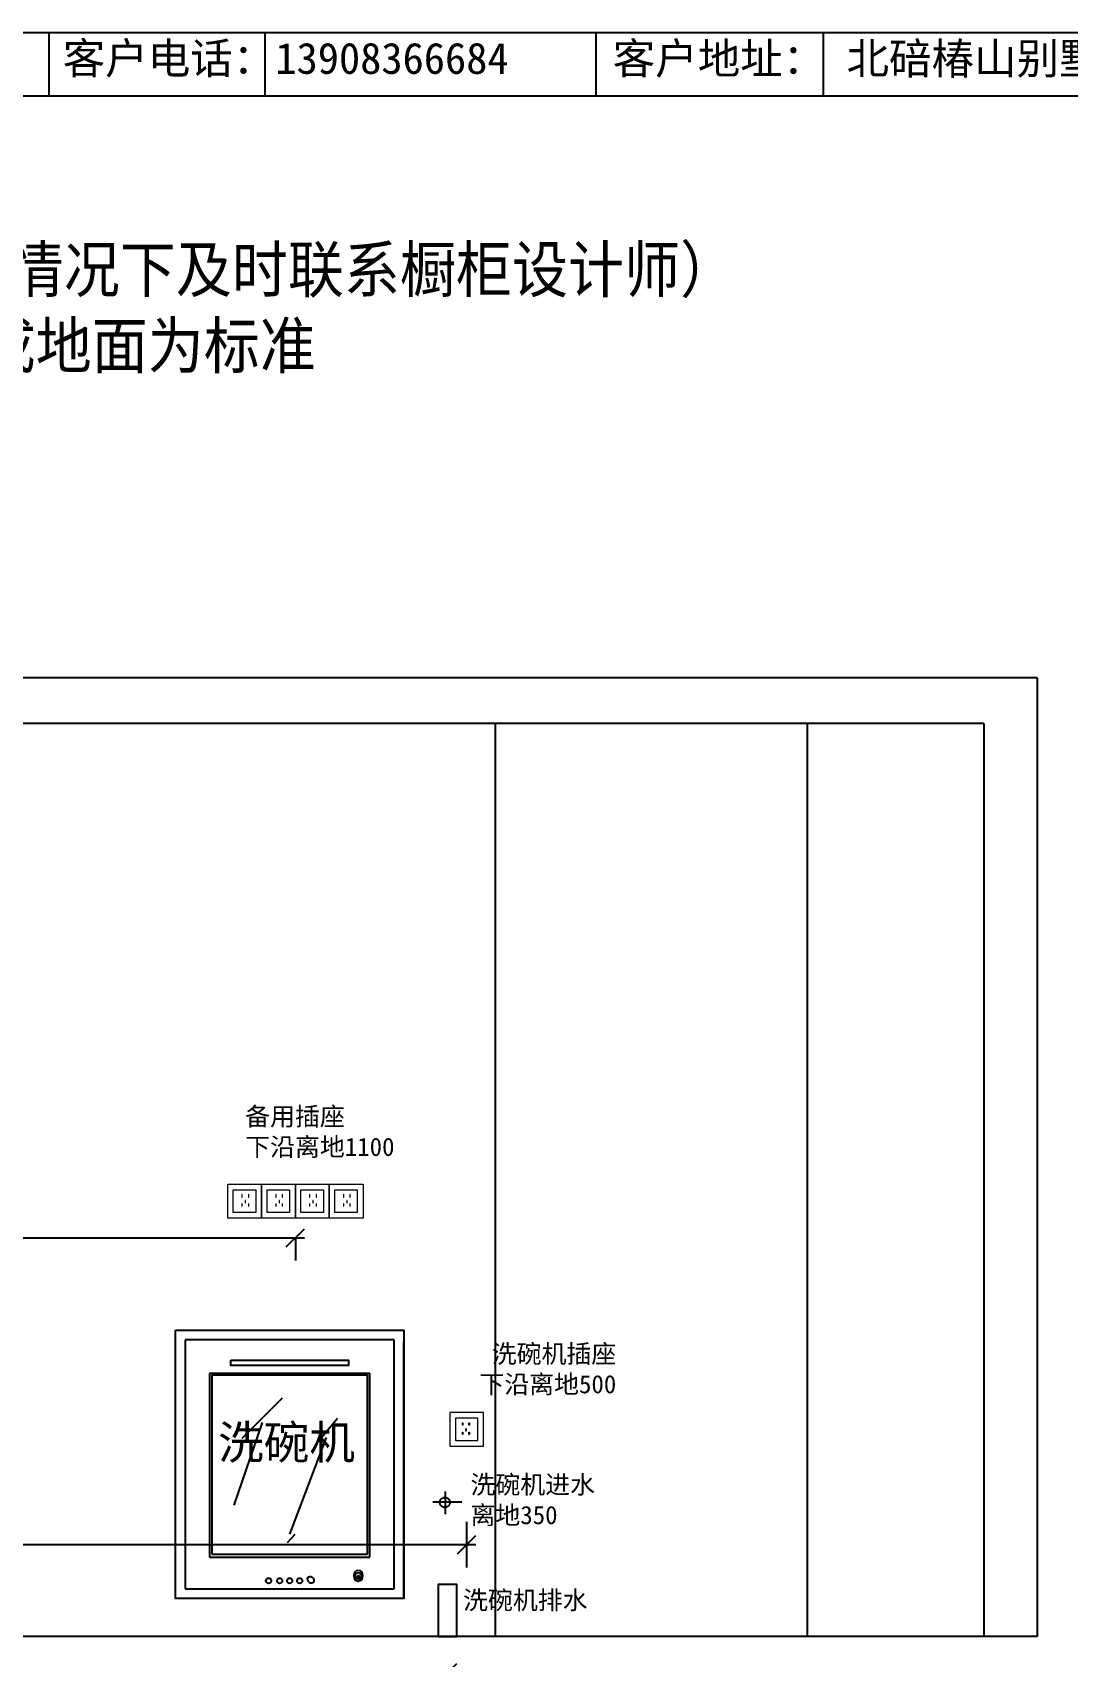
# Model space of a CAD drawing. Header units: millimetres. Extents: x -497855 to 324262, y -590254 to -173602.
# Drawn here: x -485196 to -482473, y -587994 to -583722 of the extents above; entities that cross this region are included whole.
import ezdxf

# ---------------------------------------------------------------- set-up
doc = ezdxf.new("R2010")
doc.units = ezdxf.units.MM
doc.header["$PDMODE"] = 3
doc.linetypes.add('DASH', pattern=[0.35, 0.25, -0.1])
doc.layers.add('HL_000 图签', color=7, linetype='Continuous')
doc.layers.add('水电图层', color=4, linetype='Continuous')
doc.styles.add('HL_黑体', font='simhei.ttf')
doc.styles.get("Standard").update_dxf_attribs({"font": 'txt', "bigfont": 'gbcbig.shx'})
doc.styles.add('宋体', font='', dxfattribs={"width": 0.9})
doc.styles.add('数、文', font='', dxfattribs={"width": 0.8})
doc.styles.get('宋体').set_extended_font_data('SimSun')
doc.styles.get('数、文').set_extended_font_data('SimSun')
doc.dimstyles.new('60', dxfattribs={"dimscale": 60, "dimtxt": 1, "dimasz": 0.8, "dimexe": 1, "dimexo": 3, "dimgap": 0.3, "dimtad": 1, "dimdec": 0, "dimtxsty": '数、文', "dimblk": 'OBLIQUE', "dimcen": 0.3, "dimdle": 0.4, "dimclrd": 8, "dimclre": 8, "dimclrt": 1, "dimadec": 0, "dimazin": 0, "dimtfac": 1, "dimtdec": 0, "dimtix": 1, "dimtofl": 0, "dimtmove": 1, "dimatfit": 3, "dimldrblk": 'DOT', "dimfxl": 1, "dimfxlon": 1, "dimtolj": 1, "dimarcsym": 0})

# ---------------------------------------------------------------- blocks, each defined once
blk = doc.blocks.new('rtbg')
at = {"color": 253}
for p, q in [((-467648.4, -515681.1), (-468198.4, -515681.1)), ((-468198.4, -515681.1), (-468198.4, -516336.1)), ((-467648.4, -516336.1), (-467648.4, -515681.1)), ((-467743, -516299.1), (-467743, -516302.8)), ((-468198.4, -516336.1), (-467648.4, -516336.1))]:
    blk.add_line(p, q, dxfattribs=at)
at = {"color": 251}
for p, q in [((-467712.4, -515769.9), (-468134.4, -515769.9)), ((-468134.4, -515769.9), (-468134.4, -516252.3)), ((-468128.3, -515773.9), (-468128.3, -516244.6)), ((-467718.5, -515773.9), (-468128.3, -515773.9)), ((-467718.5, -516244.6), (-467718.5, -515773.9)), ((-467712.4, -516252.3), (-467712.4, -515769.9)), ((-468048.7, -515939.8), (-467942.3, -515833.5)), ((-468069.4, -516115.9), (-467994.7, -515898.5)), ((-467853.4, -515954.1), (-467797.9, -515887.4)), ((-467923.3, -516192.1), (-467826.4, -515938.2)), ((-467929.6, -516214.3), (-467909, -516192.1)), ((-468134.4, -516252.3), (-467712.4, -516252.3)), ((-468128.3, -516244.6), (-467718.5, -516244.6))]:
    blk.add_line(p, q, dxfattribs=at)
at = {"color": 252}
for points in [[(-468223.4, -515656.1), (-467623.4, -515656.1), (-467623.4, -516361.1), (-468223.4, -516361.1)], [(-468078.3, -515734.7), (-467768.5, -515734.7), (-467768.5, -515748.5), (-468078.3, -515748.5)]]:
    blk.add_lwpolyline(points, close=True, dxfattribs=at)
at = {"color": 253}
for centre, radius in [((-467979, -516314.4), 6.92), ((-467949.9, -516314.4), 6.92), ((-467923.6, -516314.4), 6.92), ((-467897.2, -516314.4), 6.92), ((-467743.1, -516301.7), 8.6)]:
    blk.add_circle(centre, radius, dxfattribs=at)
blk.add_arc((-467743, -516302.6), 3.57, 154.668, 25.332, dxfattribs=at)
for centre, major_axis, ratio in [((-467868.1, -516312), (5.71, -7.83), 0.786648), ((-467743.1, -516301.4), (0, 14.7), 0.769378)]:
    blk.add_ellipse(centre, major_axis=major_axis, ratio=ratio, dxfattribs=at)
at = {"color": 254, "insert": (-468111.8, -515906.6), "char_height": 88, "width": 3425.079, "attachment_point": 1}
blk.add_mtext('{\\fSimSun|b0|i0|c134|p2;洗碗机}', dxfattribs=at)
blk = doc.blocks.new('gg5')
at = {"color": 20, "lineweight": 13}
for points in [[(335080.5, -219540.4), (335169.5, -219540.4), (335169.5, -219451.4), (335080.5, -219451.4)], [(335095.9, -219525.4), (335154.9, -219525.4), (335154.9, -219466.4), (335095.9, -219466.4)], [(335114.2, -219478.7), (335115.2, -219478.7), (335115.2, -219485.2), (335114.2, -219485.2)], [(335114.2, -219502.9), (335115.2, -219502.9), (335115.2, -219509.4), (335114.2, -219509.4)], [(335122.6, -219493.9), (335123.6, -219493.9), (335123.6, -219500.3), (335122.6, -219500.3)], [(335131.3, -219478.7), (335132.3, -219478.7), (335132.3, -219485.2), (335131.3, -219485.2)], [(335131.3, -219502.9), (335132.3, -219502.9), (335132.3, -219509.4), (335131.3, -219509.4)]]:
    blk.add_lwpolyline(points, close=True, dxfattribs=at)
blk = doc.blocks.new('_Oblique')
at = {"color": 0, "linetype": 'ByBlock', "lineweight": -2}
blk.add_line((-0.5, -0.5), (0.5, 0.5), dxfattribs=at)
blk = doc.blocks.new('*D463')
at = {"layer": 'Defpoints', "color": 0}
for p in [(-484505.2, -586838.4), (-484505.2, -586890.3), (-487055.2, -587116.4)]:
    blk.add_point(p, dxfattribs=at)
at = {"layer": '水电图层', "color": 8, "lineweight": -2}
for p, q in [((-487055.2, -586936.4), (-487055.2, -586830.3)), ((-487079.2, -586890.3), (-484481.2, -586890.3)), ((-484505.2, -586890.3), (-484505.2, -586950.3))]:
    blk.add_line(p, q, dxfattribs=at)
at = {"layer": '水电图层', "color": 8, "lineweight": -2, "xscale": 48, "yscale": 48, "zscale": 48, "rotation": 180}
blk.add_blockref('_Oblique', (-487055.2, -586890.3), dxfattribs=at)
at = {"layer": '水电图层', "color": 8, "lineweight": -2, "xscale": 48, "yscale": 48, "zscale": 48}
blk.add_blockref('_Oblique', (-484505.2, -586890.3), dxfattribs=at)
at = {"layer": '水电图层', "color": 1, "insert": (-485780.2, -586842.3), "char_height": 60, "attachment_point": 5, "style": '数、文'}
blk.add_mtext('\\A1;2550', dxfattribs=at)
blk = doc.blocks.new('*D464')
at = {"layer": 'Defpoints', "color": 0}
for p in [(-487055.2, -587938.4), (-484105.1, -587938.4), (-484105.1, -588033.1)]:
    blk.add_point(p, dxfattribs=at)
at = {"layer": '水电图层', "color": 8, "lineweight": -2}
for p, q in [((-487079.2, -588033.1), (-484081.1, -588033.1)), ((-487055.2, -588033.1), (-487055.2, -588093.1)), ((-484105.1, -588033.1), (-484105.1, -588093.1))]:
    blk.add_line(p, q, dxfattribs=at)
at = {"layer": '水电图层', "color": 8, "lineweight": -2, "xscale": 48, "yscale": 48, "zscale": 48, "rotation": 180}
blk.add_blockref('_Oblique', (-487055.2, -588033.1), dxfattribs=at)
at = {"layer": '水电图层', "color": 8, "lineweight": -2, "xscale": 48, "yscale": 48, "zscale": 48}
blk.add_blockref('_Oblique', (-484105.1, -588033.1), dxfattribs=at)
at = {"layer": '水电图层', "color": 1, "insert": (-485580.1, -587985.1), "char_height": 60, "attachment_point": 5, "style": '数、文'}
blk.add_mtext('\\A1;2950', dxfattribs=at)
blk = doc.blocks.new('*D465')
at = {"layer": 'Defpoints', "color": 0}
for p in [(-484055.2, -587438.4), (-487055.2, -587707.7), (-484055.2, -587696.8)]:
    blk.add_point(p, dxfattribs=at)
at = {"layer": '水电图层', "color": 8, "lineweight": -2}
for p, q in [((-487055.2, -587696.8), (-487055.2, -587636.8)), ((-484055.2, -587636.8), (-484055.2, -587756.8)), ((-487079.2, -587696.8), (-484031.2, -587696.8))]:
    blk.add_line(p, q, dxfattribs=at)
at = {"layer": '水电图层', "color": 8, "lineweight": -2, "xscale": 48, "yscale": 48, "zscale": 48, "rotation": 180}
blk.add_blockref('_Oblique', (-487055.2, -587696.8), dxfattribs=at)
at = {"layer": '水电图层', "color": 8, "lineweight": -2, "xscale": 48, "yscale": 48, "zscale": 48}
blk.add_blockref('_Oblique', (-484055.2, -587696.8), dxfattribs=at)
at = {"layer": '水电图层', "color": 1, "insert": (-485555.2, -587648.8), "char_height": 60, "attachment_point": 5, "style": '数、文'}
blk.add_mtext('\\A1;3000', dxfattribs=at)

msp = doc.modelspace()

# ---------------------------------------------------------------- linework, layer by layer
at = {"color": 7}
for p, q in [((-485152.4, -583888.51), (-485152.4, -583721.93)), ((-484584.77, -583888.51), (-484584.77, -583721.93)), ((-483714.46, -583888.51), (-483714.46, -583721.93)), ((-483116.77, -583888.51), (-483116.77, -583721.93)), ((-488517.3, -583888.51), (-480868.35, -583888.51))]:
    msp.add_line(p, q, dxfattribs=at)
msp.add_lwpolyline([(-488517.3, -583721.93), (-479431.66, -583721.93), (-479431.66, -590169.96), (-488517.3, -590169.96)], close=True, dxfattribs=at)
at = {"layer": '水电图层', "color": 2}
for p, q in [((-482555.15, -585418.45), (-487195.15, -585418.45)), ((-482555.15, -585418.45), (-482555.15, -587938.45)), ((-482695.15, -585538.45), (-487055.15, -585538.45)), ((-483980.15, -585538.45), (-483980.15, -587938.45)), ((-483160.15, -585538.45), (-483160.15, -587938.45)), ((-482695.15, -585538.45), (-482695.15, -587938.45)), ((-482555.15, -587938.45), (-487195.15, -587938.45))]:
    msp.add_line(p, q, dxfattribs=at)
at = {"layer": '水电图层', "color": 255}
for p, q in [((-484820.15, -587838.45), (-484820.15, -587163.45)), ((-484220.15, -587838.45), (-484220.15, -587163.45))]:
    msp.add_line(p, q, dxfattribs=at)
at = {"layer": '水电图层', "color": 20, "linetype": 'DASH'}
for p, q in [((-484111.41, -587556.76), (-484111.41, -587616.69)), ((-484067.32, -587585.37), (-484143.63, -587585.37))]:
    msp.add_line(p, q, dxfattribs=at)
at = {"layer": '水电图层', "color": 1}
msp.add_lwpolyline([(-484129.51, -587938.45), (-484080.71, -587938.45), (-484080.71, -587801.66), (-484129.51, -587801.66)], close=True, dxfattribs=at)
at = {"layer": '水电图层', "color": 20, "linetype": 'DASH'}
msp.add_circle((-484112.33, -587585.88), 13.2, dxfattribs=at)

# ---------------------------------------------------------------- block references
at = {"layer": '水电图层', "color": 0, "linetype": 'DASH', "xscale": -1}
for p in [(-149513.71, -367298.01), (-149424.71, -367298.01), (-149335.71, -367298.01), (-149246.71, -367298.01)]:
    msp.add_blockref('gg5', p, dxfattribs=at)
at = {"layer": '水电图层', "color": 255}
msp.add_blockref('rtbg', (-16596.76, -71477.31), dxfattribs=at)
at = {"layer": '水电图层', "color": 0, "linetype": 'DASH'}
msp.add_blockref('gg5', (-819180.13, -367898.01), dxfattribs=at)

# ---------------------------------------------------------------- texts
at = {"color": 7, "char_height": 81.9625, "attachment_point": 1}
for s, insert in [('{\\fKaiTi|b0|i0|c134|p49;客户电话\\fSimHei|b0|i0|c134|p2;：13908366684}', (-485116.92, -583748.68)), ('{\\fKaiTi|b0|i0|c134|p49;客户地址： 北碚椿山别墅一期1组团7-4}', (-483671.09, -583749.21))]:
    msp.add_mtext(s, dxfattribs=dict(at, insert=insert))
at = {"layer": 'HL_000 图签', "color": 84, "char_height": 48, "width": 1400.1884, "style": 'HL_黑体'}
for s, insert, attachment_point in [('{\\fSimSun|b0|i0|c134|p2;备用插座\\P下沿离地1100}', (-484637.21, -586547.15), 1), ('{\\fSimSun|b0|i0|c134|p54;洗碗机插座\\P下沿离地500}', (-483661.63, -587171.05), 3), ('{\\fSimSun|b0|i0|c134|p54;洗碗机进水\\P离地350}', (-484044.89, -587515.05), 1), ('{\\fSimSun|b0|i0|c134|p54;洗碗机排水 }', (-484064.41, -587818.7), 1)]:
    msp.add_mtext(s, dxfattribs=dict(at, insert=insert, attachment_point=attachment_point))
at = {"layer": '水电图层', "color": 255, "insert": (-488355.07, -584084.62), "char_height": 120, "width": 5821.9593, "attachment_point": 1, "style": '宋体'}
msp.add_mtext('{\\C84;此布局图是按预计铺贴墙砖后的设计方案\\P施工方布水电图时注意扣除贴砖厚度（变化太大情况下及时联系橱柜设计师）\\P图纸已插座中心点标注尺寸,地面已最终铺贴完成地面为标准}', dxfattribs=at)

# ---------------------------------------------------------------- dimensions: what is measured, and where the dimension line sits
at = {"layer": '水电图层', "color": 255}
for base, p1, p2, picture, middle in [((-484505.17, -586890.34), (-487055.15, -587116.36), (-484505.17, -586838.45), '*D463', (-485780.16, -586842.34)), ((-484055.17, -587696.77), (-487055.15, -587707.71), (-484055.17, -587438.45), '*D465', (-485555.16, -587648.77)), ((-484105.11, -588033.1), (-487055.15, -587938.45), (-484105.11, -587938.45), '*D464', (-485580.13, -587985.1))]:
    dim = msp.add_linear_dim(base=base, p1=p1, p2=p2, dimstyle='60', override={"dimdec": 1, "dimtdec": 1}, dxfattribs=at)
    dim.commit()
    dim.dimension.update_dxf_attribs({"geometry": picture, "text_midpoint": middle})

doc.saveas('drawing.dxf')
